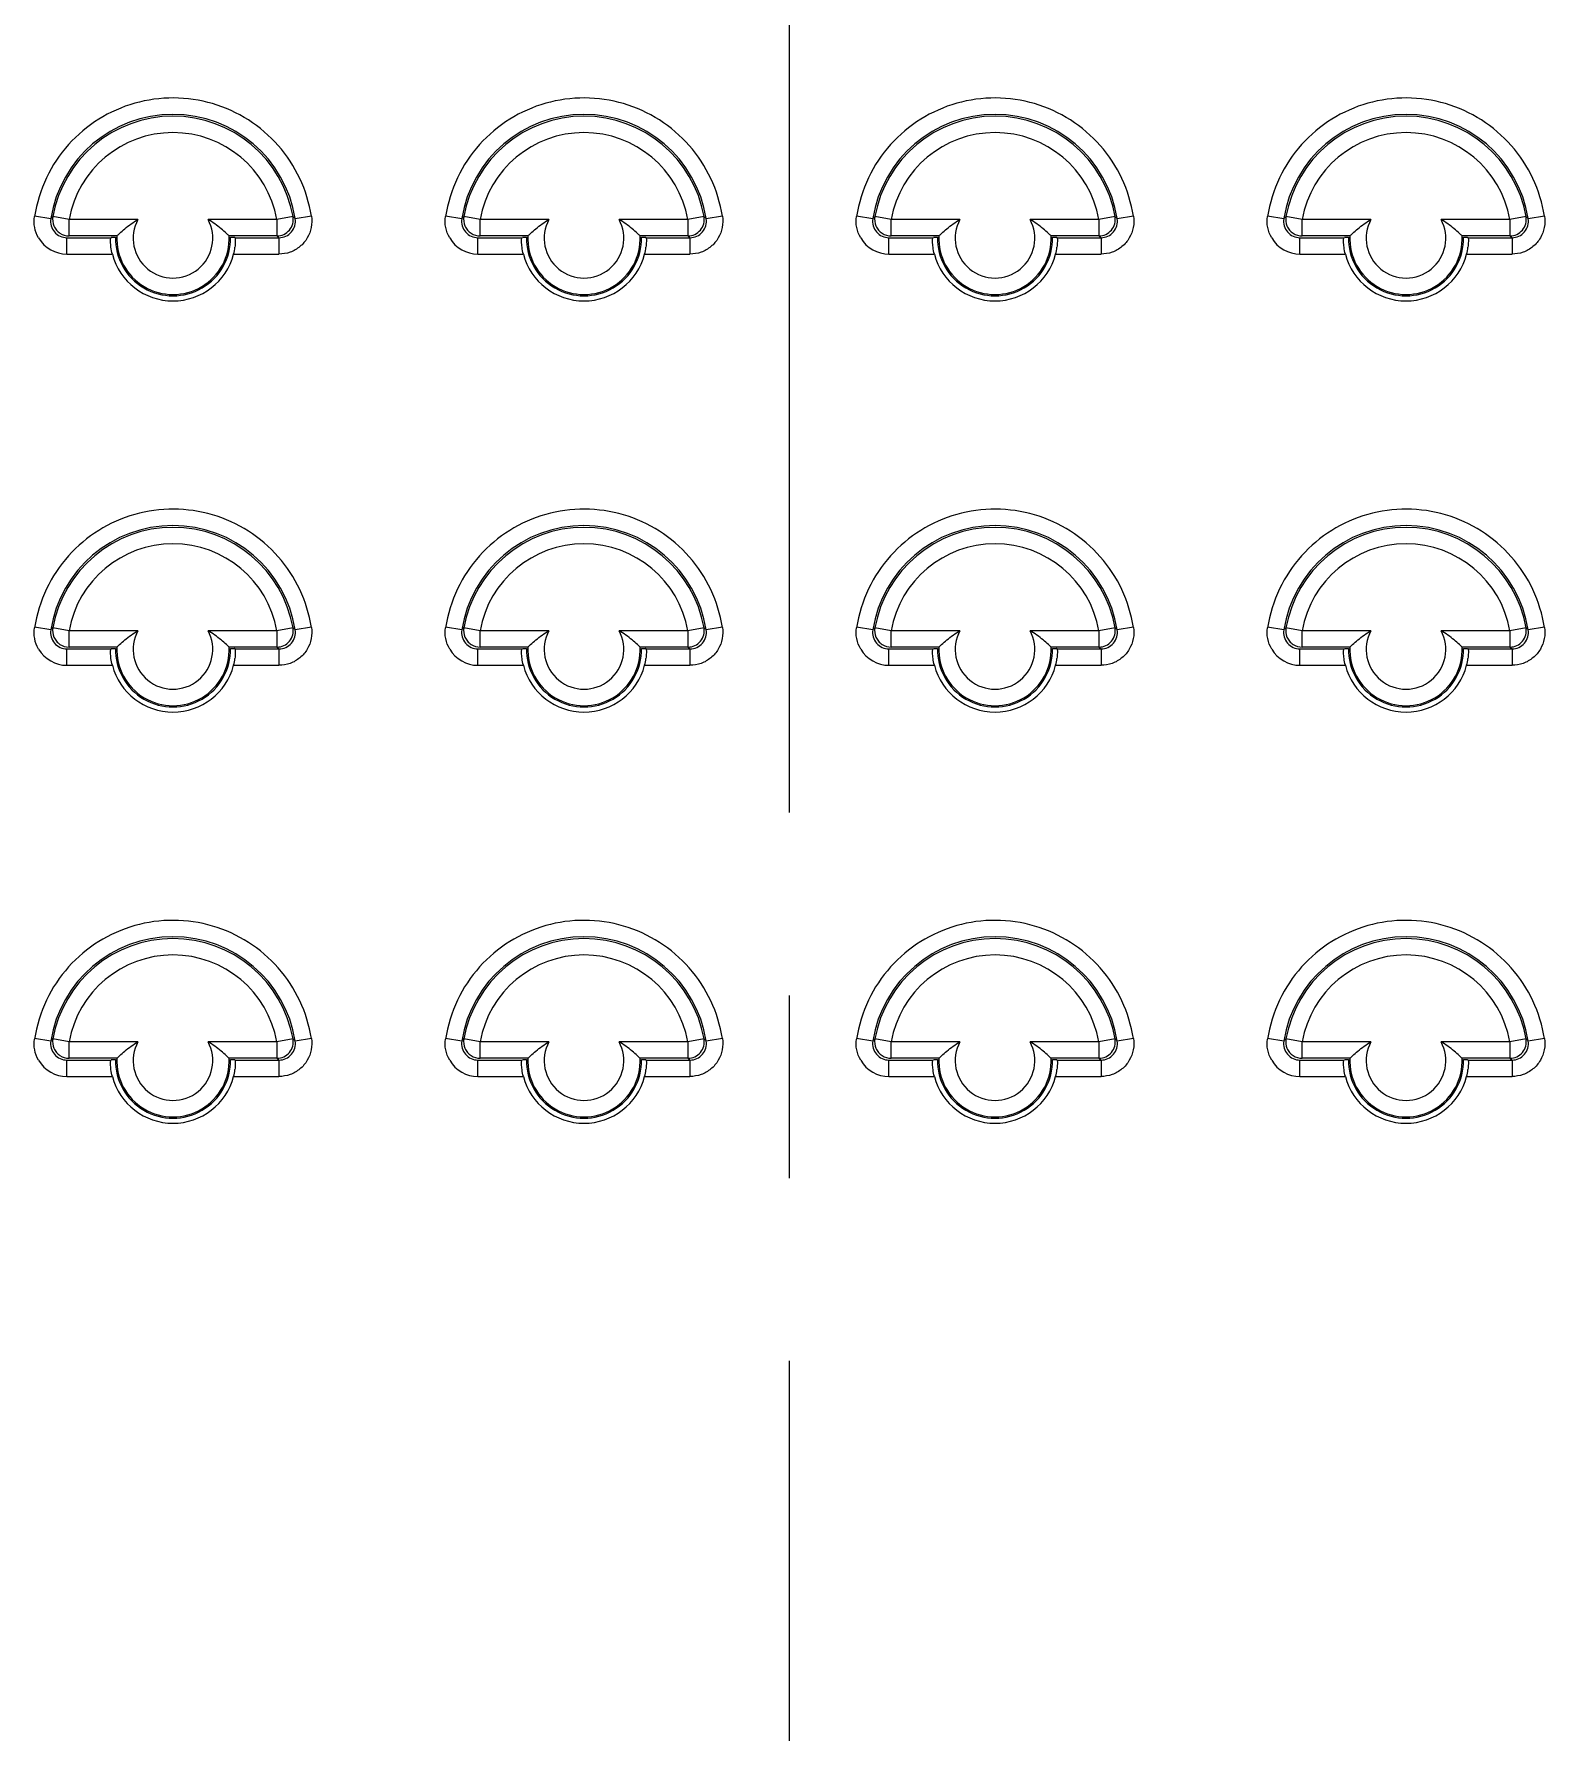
# Model space of a CAD drawing. Header units: millimetres. Extents: x 2151 to 2806, y 681 to 1136.
# Drawn here: x 2592.08 to 2628.85, y 878.27 to 919.56 of the extents above; entities that cross this region are included whole.
import ezdxf

# ---------------------------------------------------------------- set-up
doc = ezdxf.new("R2010")
doc.units = ezdxf.units.MM
doc.linetypes.add('CENTER', pattern=[50.8, 31.75, -6.35, 6.35, -6.35])

msp = doc.modelspace()

# ---------------------------------------------------------------- linework, layer by layer
at = {"color": 1, "linetype": 'CENTER', "ltscale": 0.7}
msp.add_line((2610.463, 793.947), (2610.463, 943.723), dxfattribs=at)
at = {"color": 7, "linetype": 'Continuous'}
for p, q in [((2592.489, 915.072), (2592.094, 915.136)), ((2592.934, 915.052), (2592.541, 915.123)), ((2592.934, 914.652), (2592.934, 915.052)), ((2594.608, 915.052), (2592.934, 915.052)), ((2597.99, 915.052), (2596.317, 915.052)), ((2598.385, 915.123), (2597.991, 915.052)), ((2597.991, 915.052), (2597.991, 914.652)), ((2598.831, 915.136), (2598.437, 915.072)), ((2602.489, 915.072), (2602.094, 915.136)), ((2602.934, 915.052), (2602.541, 915.123)), ((2602.934, 914.652), (2602.934, 915.052)), ((2604.608, 915.052), (2602.934, 915.052)), ((2607.99, 915.052), (2606.317, 915.052)), ((2608.385, 915.123), (2607.991, 915.052)), ((2607.991, 915.052), (2607.991, 914.652)), ((2608.831, 915.136), (2608.437, 915.072)), ((2612.489, 915.072), (2612.094, 915.136)), ((2612.934, 915.052), (2612.541, 915.123)), ((2612.934, 914.652), (2612.934, 915.052)), ((2614.608, 915.052), (2612.934, 915.052)), ((2617.99, 915.052), (2616.317, 915.052)), ((2618.385, 915.123), (2617.991, 915.052)), ((2617.991, 915.052), (2617.991, 914.652)), ((2618.831, 915.136), (2618.437, 915.072)), ((2622.489, 915.072), (2622.094, 915.136)), ((2622.934, 915.052), (2622.541, 915.123)), ((2622.934, 914.652), (2622.934, 915.052)), ((2624.608, 915.052), (2622.934, 915.052)), ((2627.99, 915.052), (2626.317, 915.052)), ((2628.385, 915.123), (2627.991, 915.052)), ((2627.991, 915.052), (2627.991, 914.652)), ((2628.831, 915.136), (2628.437, 915.072)), ((2592.883, 914.21), (2592.883, 914.609)), ((2592.883, 914.609), (2593.952, 914.609)), ((2594.096, 914.652), (2592.934, 914.652)), ((2593.963, 914.62), (2594.063, 914.62)), ((2597.991, 914.652), (2596.83, 914.652)), ((2596.862, 914.62), (2596.962, 914.62)), ((2596.974, 914.609), (2598.042, 914.609)), ((2598.042, 914.609), (2598.042, 914.21)), ((2602.883, 914.21), (2602.883, 914.609)), ((2602.883, 914.609), (2603.952, 914.609)), ((2604.096, 914.652), (2602.934, 914.652)), ((2603.963, 914.62), (2604.063, 914.62)), ((2607.991, 914.652), (2606.83, 914.652)), ((2606.862, 914.62), (2606.962, 914.62)), ((2606.974, 914.609), (2608.042, 914.609)), ((2608.042, 914.609), (2608.042, 914.21)), ((2612.883, 914.21), (2612.883, 914.609)), ((2612.883, 914.609), (2613.952, 914.609)), ((2614.096, 914.652), (2612.934, 914.652)), ((2613.963, 914.62), (2614.063, 914.62)), ((2617.991, 914.652), (2616.83, 914.652)), ((2616.862, 914.62), (2616.962, 914.62)), ((2616.974, 914.609), (2618.042, 914.609)), ((2618.042, 914.609), (2618.042, 914.21)), ((2622.883, 914.21), (2622.883, 914.609)), ((2622.883, 914.609), (2623.952, 914.609)), ((2624.096, 914.652), (2622.934, 914.652)), ((2623.963, 914.62), (2624.063, 914.62)), ((2627.991, 914.652), (2626.83, 914.652)), ((2626.862, 914.62), (2626.962, 914.62)), ((2626.974, 914.609), (2628.042, 914.609)), ((2628.042, 914.609), (2628.042, 914.21)), ((2592.883, 914.21), (2593.988, 914.21)), ((2596.937, 914.21), (2598.042, 914.21)), ((2602.883, 914.21), (2603.988, 914.21)), ((2606.937, 914.21), (2608.042, 914.21)), ((2612.883, 914.21), (2613.988, 914.21)), ((2616.937, 914.21), (2618.042, 914.21)), ((2622.883, 914.21), (2623.988, 914.21)), ((2626.937, 914.21), (2628.042, 914.21)), ((2592.489, 905.072), (2592.094, 905.136)), ((2592.934, 905.052), (2592.541, 905.123)), ((2592.934, 904.652), (2592.934, 905.052)), ((2594.608, 905.052), (2592.934, 905.052)), ((2597.99, 905.052), (2596.317, 905.052)), ((2598.385, 905.123), (2597.991, 905.052)), ((2597.991, 905.052), (2597.991, 904.652)), ((2598.831, 905.136), (2598.437, 905.072)), ((2602.489, 905.072), (2602.094, 905.136)), ((2602.934, 905.052), (2602.541, 905.123)), ((2602.934, 904.652), (2602.934, 905.052)), ((2604.608, 905.052), (2602.934, 905.052)), ((2607.99, 905.052), (2606.317, 905.052)), ((2608.385, 905.123), (2607.991, 905.052)), ((2607.991, 905.052), (2607.991, 904.652)), ((2608.831, 905.136), (2608.437, 905.072)), ((2612.489, 905.072), (2612.094, 905.136)), ((2612.934, 905.052), (2612.541, 905.123)), ((2612.934, 904.652), (2612.934, 905.052)), ((2614.608, 905.052), (2612.934, 905.052)), ((2617.99, 905.052), (2616.317, 905.052)), ((2618.385, 905.123), (2617.991, 905.052)), ((2617.991, 905.052), (2617.991, 904.652)), ((2618.831, 905.136), (2618.437, 905.072)), ((2622.489, 905.072), (2622.094, 905.136)), ((2622.934, 905.052), (2622.541, 905.123)), ((2622.934, 904.652), (2622.934, 905.052)), ((2624.608, 905.052), (2622.934, 905.052)), ((2627.99, 905.052), (2626.317, 905.052)), ((2628.385, 905.123), (2627.991, 905.052)), ((2627.991, 905.052), (2627.991, 904.652)), ((2628.831, 905.136), (2628.437, 905.072)), ((2592.883, 904.21), (2592.883, 904.609)), ((2592.883, 904.609), (2593.952, 904.609)), ((2594.096, 904.652), (2592.934, 904.652)), ((2593.963, 904.62), (2594.063, 904.62)), ((2597.991, 904.652), (2596.83, 904.652)), ((2596.862, 904.62), (2596.962, 904.62)), ((2596.974, 904.609), (2598.042, 904.609)), ((2598.042, 904.609), (2598.042, 904.21)), ((2602.883, 904.21), (2602.883, 904.609)), ((2602.883, 904.609), (2603.952, 904.609)), ((2604.096, 904.652), (2602.934, 904.652)), ((2603.963, 904.62), (2604.063, 904.62)), ((2607.991, 904.652), (2606.83, 904.652)), ((2606.862, 904.62), (2606.962, 904.62)), ((2606.974, 904.609), (2608.042, 904.609)), ((2608.042, 904.609), (2608.042, 904.21)), ((2612.883, 904.21), (2612.883, 904.609)), ((2612.883, 904.609), (2613.952, 904.609)), ((2614.096, 904.652), (2612.934, 904.652)), ((2613.963, 904.62), (2614.063, 904.62)), ((2617.991, 904.652), (2616.83, 904.652)), ((2616.862, 904.62), (2616.962, 904.62)), ((2616.974, 904.609), (2618.042, 904.609)), ((2618.042, 904.609), (2618.042, 904.21)), ((2622.883, 904.21), (2622.883, 904.609)), ((2622.883, 904.609), (2623.952, 904.609)), ((2624.096, 904.652), (2622.934, 904.652)), ((2623.963, 904.62), (2624.063, 904.62)), ((2627.991, 904.652), (2626.83, 904.652)), ((2626.862, 904.62), (2626.962, 904.62)), ((2626.974, 904.609), (2628.042, 904.609)), ((2628.042, 904.609), (2628.042, 904.21)), ((2592.883, 904.21), (2593.988, 904.21)), ((2596.937, 904.21), (2598.042, 904.21)), ((2602.883, 904.21), (2603.988, 904.21)), ((2606.937, 904.21), (2608.042, 904.21)), ((2612.883, 904.21), (2613.988, 904.21)), ((2616.937, 904.21), (2618.042, 904.21)), ((2622.883, 904.21), (2623.988, 904.21)), ((2626.937, 904.21), (2628.042, 904.21)), ((2592.489, 895.072), (2592.094, 895.136)), ((2592.934, 895.052), (2592.541, 895.123)), ((2592.934, 894.652), (2592.934, 895.052)), ((2594.608, 895.052), (2592.934, 895.052)), ((2597.99, 895.052), (2596.317, 895.052)), ((2598.385, 895.123), (2597.991, 895.052)), ((2597.991, 895.052), (2597.991, 894.652)), ((2598.831, 895.136), (2598.437, 895.072)), ((2602.489, 895.072), (2602.094, 895.136)), ((2602.934, 895.052), (2602.541, 895.123)), ((2602.934, 894.652), (2602.934, 895.052)), ((2604.608, 895.052), (2602.934, 895.052)), ((2607.99, 895.052), (2606.317, 895.052)), ((2608.385, 895.123), (2607.991, 895.052)), ((2607.991, 895.052), (2607.991, 894.652)), ((2608.831, 895.136), (2608.437, 895.072)), ((2612.489, 895.072), (2612.094, 895.136)), ((2612.934, 895.052), (2612.541, 895.123)), ((2612.934, 894.652), (2612.934, 895.052)), ((2614.608, 895.052), (2612.934, 895.052)), ((2617.99, 895.052), (2616.317, 895.052)), ((2618.385, 895.123), (2617.991, 895.052)), ((2617.991, 895.052), (2617.991, 894.652)), ((2618.831, 895.136), (2618.437, 895.072)), ((2622.489, 895.072), (2622.094, 895.136)), ((2622.934, 895.052), (2622.541, 895.123)), ((2622.934, 894.652), (2622.934, 895.052)), ((2624.608, 895.052), (2622.934, 895.052)), ((2627.99, 895.052), (2626.317, 895.052)), ((2628.385, 895.123), (2627.991, 895.052)), ((2627.991, 895.052), (2627.991, 894.652)), ((2628.831, 895.136), (2628.437, 895.072)), ((2592.883, 894.21), (2592.883, 894.609)), ((2592.883, 894.609), (2593.952, 894.609)), ((2594.096, 894.652), (2592.934, 894.652)), ((2593.963, 894.62), (2594.063, 894.62)), ((2597.991, 894.652), (2596.83, 894.652)), ((2596.862, 894.62), (2596.962, 894.62)), ((2596.974, 894.609), (2598.042, 894.609)), ((2598.042, 894.609), (2598.042, 894.21)), ((2602.883, 894.21), (2602.883, 894.609)), ((2602.883, 894.609), (2603.952, 894.609)), ((2604.096, 894.652), (2602.934, 894.652)), ((2603.963, 894.62), (2604.063, 894.62)), ((2607.991, 894.652), (2606.83, 894.652)), ((2606.862, 894.62), (2606.962, 894.62)), ((2606.974, 894.609), (2608.042, 894.609)), ((2608.042, 894.609), (2608.042, 894.21)), ((2612.883, 894.21), (2612.883, 894.609)), ((2612.883, 894.609), (2613.952, 894.609)), ((2614.096, 894.652), (2612.934, 894.652)), ((2613.963, 894.62), (2614.063, 894.62)), ((2617.991, 894.652), (2616.83, 894.652)), ((2616.862, 894.62), (2616.962, 894.62)), ((2616.974, 894.609), (2618.042, 894.609)), ((2618.042, 894.609), (2618.042, 894.21)), ((2622.883, 894.21), (2622.883, 894.609)), ((2622.883, 894.609), (2623.952, 894.609)), ((2624.096, 894.652), (2622.934, 894.652)), ((2623.963, 894.62), (2624.063, 894.62)), ((2627.991, 894.652), (2626.83, 894.652)), ((2626.862, 894.62), (2626.962, 894.62)), ((2626.974, 894.609), (2628.042, 894.609)), ((2628.042, 894.609), (2628.042, 894.21)), ((2592.883, 894.21), (2593.988, 894.21)), ((2596.937, 894.21), (2598.042, 894.21)), ((2602.883, 894.21), (2603.988, 894.21)), ((2606.937, 894.21), (2608.042, 894.21)), ((2612.883, 894.21), (2613.988, 894.21)), ((2616.937, 894.21), (2618.042, 894.21)), ((2622.883, 894.21), (2623.988, 894.21)), ((2626.937, 894.21), (2628.042, 894.21))]:
    msp.add_line(p, q, dxfattribs=at)
for centre, radius, start, end in [((2595.463, 914.596), 3.012, 9.1024, 170.8976), ((2595.463, 914.596), 2.969, 10.2257, 169.7742), ((2605.463, 914.596), 3.012, 9.1024, 170.8976), ((2605.463, 914.596), 2.969, 10.2257, 169.7742), ((2615.463, 914.596), 3.012, 9.1024, 170.8976), ((2615.463, 914.596), 2.969, 10.2257, 169.7742), ((2625.463, 914.596), 3.012, 9.1024, 170.8976), ((2625.463, 914.596), 2.969, 10.2257, 169.7742), ((2595.463, 914.596), 2.569, 10.2285, 169.7732), ((2605.463, 914.596), 2.569, 10.2285, 169.7732), ((2615.463, 914.596), 2.569, 10.2285, 169.7732), ((2625.463, 914.596), 2.569, 10.2285, 169.7732), ((2592.882, 915.008), 0.399, 170.8764, 270.1536), ((2597.946, 909.504), 7.797, 133.8922, 134.426), ((2595.463, 914.596), 0.968, 151.8984, 28.1016), ((2597.99, 915.053), 0.4, 270.104, 10.1219), ((2598.043, 915.008), 0.399, 269.8554, 9.2464), ((2593.102, 909.63), 7.621, 45.5706, 46.1167), ((2602.882, 915.008), 0.399, 170.8764, 270.1536), ((2607.946, 909.504), 7.797, 133.8922, 134.426), ((2605.463, 914.596), 0.968, 151.8984, 28.1016), ((2607.99, 915.053), 0.4, 270.104, 10.1219), ((2608.043, 915.008), 0.399, 269.8554, 9.2464), ((2603.102, 909.63), 7.621, 45.5706, 46.1167), ((2612.882, 915.008), 0.399, 170.8764, 270.1536), ((2617.946, 909.504), 7.797, 133.8922, 134.426), ((2615.463, 914.596), 0.968, 151.8984, 28.1016), ((2617.99, 915.053), 0.4, 270.104, 10.1219), ((2618.043, 915.008), 0.399, 269.8554, 9.2464), ((2613.102, 909.63), 7.621, 45.5706, 46.1167), ((2622.882, 915.008), 0.399, 170.8764, 270.1536), ((2627.946, 909.504), 7.797, 133.8922, 134.426), ((2625.463, 914.596), 0.968, 151.8984, 28.1016), ((2627.99, 915.053), 0.4, 270.104, 10.1219), ((2628.043, 915.008), 0.399, 269.8554, 9.2464), ((2623.102, 909.63), 7.621, 45.5706, 46.1167), ((2592.884, 915.01), 0.8, 210.5745, 269.9782), ((2595.463, 914.596), 1.4, 178.9995, 1.0005), ((2595.463, 914.596), 1.368, 177.6389, 2.3611), ((2595.662, 914.545), 1.319, 345.2528, 352.688), ((2593.995, 911.604), 4.232, 45.2554, 45.4667), ((2593.525, 909.31), 6.963, 49.5552, 50.1022), ((2602.884, 915.01), 0.8, 210.5745, 269.9782), ((2605.463, 914.596), 1.4, 178.9995, 1.0005), ((2605.463, 914.596), 1.368, 177.6389, 2.3611), ((2605.662, 914.545), 1.319, 345.2528, 352.688), ((2603.995, 911.604), 4.232, 45.2554, 45.4667), ((2603.525, 909.31), 6.963, 49.5552, 50.1022), ((2612.884, 915.01), 0.8, 210.5745, 269.9782), ((2615.463, 914.596), 1.4, 178.9995, 1.0005), ((2615.463, 914.596), 1.368, 177.6389, 2.3611), ((2615.662, 914.545), 1.319, 345.2528, 352.688), ((2613.995, 911.604), 4.232, 45.2554, 45.4667), ((2613.525, 909.31), 6.963, 49.5552, 50.1022), ((2622.884, 915.01), 0.8, 210.5745, 269.9782), ((2625.463, 914.596), 1.4, 178.9995, 1.0005), ((2625.463, 914.596), 1.368, 177.6389, 2.3611), ((2625.662, 914.545), 1.319, 345.2528, 352.688), ((2623.995, 911.604), 4.232, 45.2554, 45.4667), ((2623.525, 909.31), 6.963, 49.5552, 50.1022), ((2595.463, 914.596), 1.524, 194.6781, 345.3219), ((2605.463, 914.596), 1.524, 194.6781, 345.3219), ((2615.463, 914.596), 1.524, 194.6781, 345.3219), ((2625.463, 914.596), 1.524, 194.6781, 345.3219), ((2595.463, 904.596), 3.012, 9.1024, 170.8976), ((2595.463, 904.596), 2.969, 10.2257, 169.7742), ((2605.463, 904.596), 3.012, 9.1024, 170.8976), ((2605.463, 904.596), 2.969, 10.2257, 169.7742), ((2615.463, 904.596), 3.012, 9.1024, 170.8976), ((2615.463, 904.596), 2.969, 10.2257, 169.7742), ((2625.463, 904.596), 3.012, 9.1024, 170.8976), ((2625.463, 904.596), 2.969, 10.2257, 169.7742), ((2595.463, 904.596), 2.569, 10.2285, 169.7732), ((2605.463, 904.596), 2.569, 10.2285, 169.7732), ((2615.463, 904.596), 2.569, 10.2285, 169.7732), ((2625.463, 904.596), 2.569, 10.2285, 169.7732), ((2592.882, 905.008), 0.399, 170.8764, 270.1536), ((2597.946, 899.504), 7.797, 133.8922, 134.426), ((2595.463, 904.596), 0.968, 151.8984, 28.1016), ((2597.99, 905.053), 0.4, 270.104, 10.1219), ((2598.043, 905.008), 0.399, 269.8554, 9.2464), ((2593.102, 899.63), 7.621, 45.5706, 46.1167), ((2602.882, 905.008), 0.399, 170.8764, 270.1536), ((2607.946, 899.504), 7.797, 133.8922, 134.426), ((2605.463, 904.596), 0.968, 151.8984, 28.1016), ((2607.99, 905.053), 0.4, 270.104, 10.1219), ((2608.043, 905.008), 0.399, 269.8554, 9.2464), ((2603.102, 899.63), 7.621, 45.5706, 46.1167), ((2612.882, 905.008), 0.399, 170.8764, 270.1536), ((2617.946, 899.504), 7.797, 133.8922, 134.426), ((2615.463, 904.596), 0.968, 151.8984, 28.1016), ((2617.99, 905.053), 0.4, 270.104, 10.1219), ((2618.043, 905.008), 0.399, 269.8554, 9.2464), ((2613.102, 899.63), 7.621, 45.5706, 46.1167), ((2622.882, 905.008), 0.399, 170.8764, 270.1536), ((2627.946, 899.504), 7.797, 133.8922, 134.426), ((2625.463, 904.596), 0.968, 151.8984, 28.1016), ((2627.99, 905.053), 0.4, 270.104, 10.1219), ((2628.043, 905.008), 0.399, 269.8554, 9.2464), ((2623.102, 899.63), 7.621, 45.5706, 46.1167), ((2592.884, 905.01), 0.8, 210.5745, 269.9783), ((2595.463, 904.596), 1.4, 178.9995, 1.0005), ((2595.463, 904.596), 1.368, 177.6389, 2.3611), ((2593.995, 901.604), 4.232, 45.2554, 45.4667), ((2593.525, 899.31), 6.963, 49.5552, 50.1022), ((2602.884, 905.01), 0.8, 210.5745, 269.9782), ((2605.463, 904.596), 1.4, 178.9995, 1.0005), ((2605.463, 904.596), 1.368, 177.6389, 2.3611), ((2603.995, 901.604), 4.232, 45.2554, 45.4667), ((2603.525, 899.31), 6.963, 49.5552, 50.1022), ((2612.884, 905.01), 0.8, 210.5745, 269.9782), ((2615.463, 904.596), 1.4, 178.9995, 1.0005), ((2615.463, 904.596), 1.368, 177.6389, 2.3611), ((2613.995, 901.604), 4.232, 45.2554, 45.4667), ((2613.525, 899.31), 6.963, 49.5552, 50.1022), ((2622.884, 905.01), 0.8, 210.5745, 269.9782), ((2625.463, 904.596), 1.4, 178.9995, 1.0005), ((2625.463, 904.596), 1.368, 177.6389, 2.3611), ((2623.995, 901.604), 4.232, 45.2554, 45.4667), ((2623.525, 899.31), 6.963, 49.5552, 50.1022), ((2595.463, 904.596), 1.524, 194.6781, 345.3219), ((2595.662, 904.545), 1.319, 345.2528, 352.688), ((2605.463, 904.596), 1.524, 194.6781, 345.3219), ((2605.662, 904.545), 1.319, 345.2528, 352.688), ((2615.463, 904.596), 1.524, 194.6781, 345.3219), ((2615.662, 904.545), 1.319, 345.2528, 352.688), ((2625.463, 904.596), 1.524, 194.6781, 345.3219), ((2625.662, 904.545), 1.319, 345.2528, 352.688), ((2595.463, 894.596), 3.012, 9.1024, 170.8976), ((2595.463, 894.596), 2.969, 10.2257, 169.7742), ((2605.463, 894.596), 3.012, 9.1024, 170.8976), ((2605.463, 894.596), 2.969, 10.2257, 169.7742), ((2615.463, 894.596), 3.012, 9.1024, 170.8976), ((2615.463, 894.596), 2.969, 10.2257, 169.7742), ((2625.463, 894.596), 3.012, 9.1024, 170.8976), ((2625.463, 894.596), 2.969, 10.2257, 169.7742), ((2595.463, 894.596), 2.569, 10.2285, 169.7732), ((2605.463, 894.596), 2.569, 10.2285, 169.7732), ((2615.463, 894.596), 2.569, 10.2285, 169.7732), ((2625.463, 894.596), 2.569, 10.2285, 169.7732), ((2592.882, 895.008), 0.399, 170.8764, 270.1536), ((2597.946, 889.504), 7.797, 133.8922, 134.426), ((2595.463, 894.596), 0.968, 151.8984, 28.1016), ((2597.99, 895.053), 0.4, 270.104, 10.1219), ((2598.043, 895.008), 0.399, 269.8554, 9.2464), ((2593.102, 889.63), 7.621, 45.5706, 46.1167), ((2602.882, 895.008), 0.399, 170.8764, 270.1536), ((2607.946, 889.504), 7.797, 133.8922, 134.426), ((2605.463, 894.596), 0.968, 151.8984, 28.1016), ((2607.99, 895.053), 0.4, 270.104, 10.1219), ((2608.043, 895.008), 0.399, 269.8554, 9.2464), ((2603.102, 889.63), 7.621, 45.5706, 46.1167), ((2612.882, 895.008), 0.399, 170.8764, 270.1536), ((2617.946, 889.504), 7.797, 133.8922, 134.426), ((2615.463, 894.596), 0.968, 151.8984, 28.1016), ((2617.99, 895.053), 0.4, 270.104, 10.1219), ((2618.043, 895.008), 0.399, 269.8554, 9.2464), ((2613.102, 889.63), 7.621, 45.5706, 46.1167), ((2622.882, 895.008), 0.399, 170.8764, 270.1536), ((2627.946, 889.504), 7.797, 133.8922, 134.426), ((2625.463, 894.596), 0.968, 151.8984, 28.1016), ((2627.99, 895.053), 0.4, 270.104, 10.1219), ((2628.043, 895.008), 0.399, 269.8554, 9.2464), ((2623.102, 889.63), 7.621, 45.5706, 46.1167), ((2592.884, 895.01), 0.8, 210.5745, 269.9783), ((2595.463, 894.596), 1.4, 178.9995, 1.0005), ((2595.463, 894.596), 1.368, 177.6389, 2.3611), ((2593.995, 891.604), 4.232, 45.2554, 45.4667), ((2593.525, 889.31), 6.963, 49.5552, 50.1022), ((2602.884, 895.01), 0.8, 210.5745, 269.9783), ((2605.463, 894.596), 1.4, 178.9995, 1.0005), ((2605.463, 894.596), 1.368, 177.6389, 2.3611), ((2603.995, 891.604), 4.232, 45.2554, 45.4667), ((2603.525, 889.31), 6.963, 49.5552, 50.1022), ((2612.884, 895.01), 0.8, 210.5745, 269.9782), ((2615.463, 894.596), 1.4, 178.9995, 1.0005), ((2615.463, 894.596), 1.368, 177.6389, 2.3611), ((2613.995, 891.604), 4.232, 45.2554, 45.4667), ((2613.525, 889.31), 6.963, 49.5552, 50.1022), ((2622.884, 895.01), 0.8, 210.5745, 269.9782), ((2625.463, 894.596), 1.4, 178.9995, 1.0005), ((2625.463, 894.596), 1.368, 177.6389, 2.3611), ((2623.995, 891.604), 4.232, 45.2554, 45.4667), ((2623.525, 889.31), 6.963, 49.5552, 50.1022), ((2595.463, 894.596), 1.524, 194.6781, 345.3219), ((2595.662, 894.545), 1.319, 345.2528, 352.688), ((2605.463, 894.596), 1.524, 194.6781, 345.3219), ((2605.662, 894.545), 1.319, 345.2528, 352.688), ((2615.463, 894.596), 1.524, 194.6781, 345.3219), ((2615.662, 894.545), 1.319, 345.2528, 352.688), ((2625.463, 894.596), 1.524, 194.6781, 345.3219), ((2625.662, 894.545), 1.319, 345.2528, 352.688)]:
    msp.add_arc(centre, radius, start, end, dxfattribs=at)
for points, start_tangent, end_tangent in [([(2598.831, 915.133), (2598.549, 916.05), (2598.024, 916.85), (2597.297, 917.472), (2596.426, 917.869), (2595.479, 918.007), (2594.531, 917.878), (2593.656, 917.49), (2592.924, 916.875), (2592.385, 916.069), (2592.094, 915.121)], (-0.1582, 0.987407), (-0.1582, -0.987407)), ([(2608.831, 915.133), (2608.549, 916.05), (2608.024, 916.85), (2607.297, 917.472), (2606.426, 917.869), (2605.479, 918.007), (2604.531, 917.878), (2603.656, 917.49), (2602.924, 916.875), (2602.385, 916.069), (2602.094, 915.121)], (-0.1582, 0.987407), (-0.1582, -0.987407)), ([(2618.831, 915.133), (2618.549, 916.05), (2618.024, 916.85), (2617.297, 917.472), (2616.426, 917.869), (2615.479, 918.007), (2614.531, 917.878), (2613.656, 917.49), (2612.924, 916.875), (2612.385, 916.069), (2612.094, 915.121)], (-0.1582, 0.987407), (-0.1582, -0.987407)), ([(2628.831, 915.133), (2628.549, 916.05), (2628.024, 916.85), (2627.297, 917.472), (2626.426, 917.869), (2625.479, 918.007), (2624.531, 917.878), (2623.656, 917.49), (2622.924, 916.875), (2622.385, 916.069), (2622.094, 915.121)], (-0.1582, 0.987407), (-0.1582, -0.987407)), ([(2592.195, 914.603), (2592.098, 914.86), (2592.094, 915.121)], (-0.508458, 0.861087), (0.158023, 0.987435)), ([(2592.541, 915.123), (2592.567, 914.895), (2592.628, 914.796)], (-0.179302, -0.983794), (0.641293, -0.767296)), ([(2592.628, 914.796), (2592.714, 914.719), (2592.934, 914.652)], (0.641293, -0.767296), (0.999989, -0.004602)), ([(2594.096, 914.652), (2594.161, 914.713), (2594.29, 914.826), (2594.446, 914.945), (2594.608, 915.052)], (0.721525, 0.692388), (0.857623, 0.514278)), ([(2596.83, 914.652), (2596.764, 914.713), (2596.635, 914.826), (2596.479, 914.945), (2596.317, 915.052)], (-0.721525, 0.692388), (-0.857623, 0.514278)), ([(2598.831, 915.133), (2598.827, 914.86), (2598.731, 914.603), (2598.551, 914.393), (2598.313, 914.257), (2598.042, 914.21)], (0.158024, -0.987435), (-1, -0.000075)), ([(2602.195, 914.603), (2602.098, 914.86), (2602.094, 915.121)], (-0.508458, 0.861087), (0.158023, 0.987435)), ([(2602.541, 915.123), (2602.567, 914.895), (2602.628, 914.796)], (-0.179302, -0.983794), (0.641293, -0.767296)), ([(2602.628, 914.796), (2602.714, 914.719), (2602.934, 914.652)], (0.641293, -0.767296), (0.999989, -0.004602)), ([(2604.096, 914.652), (2604.161, 914.713), (2604.29, 914.826), (2604.446, 914.945), (2604.608, 915.052)], (0.721525, 0.692388), (0.857623, 0.514278)), ([(2606.83, 914.652), (2606.764, 914.713), (2606.635, 914.826), (2606.479, 914.945), (2606.317, 915.052)], (-0.721525, 0.692388), (-0.857623, 0.514278)), ([(2608.831, 915.133), (2608.827, 914.86), (2608.731, 914.603), (2608.551, 914.393), (2608.313, 914.257), (2608.042, 914.21)], (0.158024, -0.987435), (-1, -0.000075)), ([(2612.195, 914.603), (2612.098, 914.86), (2612.094, 915.121)], (-0.508458, 0.861087), (0.158023, 0.987435)), ([(2612.541, 915.123), (2612.567, 914.895), (2612.628, 914.796)], (-0.179302, -0.983794), (0.641293, -0.767296)), ([(2612.628, 914.796), (2612.714, 914.719), (2612.934, 914.652)], (0.641293, -0.767296), (0.999989, -0.004602)), ([(2614.096, 914.652), (2614.161, 914.713), (2614.29, 914.826), (2614.446, 914.945), (2614.608, 915.052)], (0.721525, 0.692388), (0.857623, 0.514278)), ([(2616.83, 914.652), (2616.764, 914.713), (2616.635, 914.826), (2616.479, 914.945), (2616.317, 915.052)], (-0.721525, 0.692388), (-0.857623, 0.514278)), ([(2618.831, 915.133), (2618.827, 914.86), (2618.731, 914.603), (2618.551, 914.393), (2618.313, 914.257), (2618.042, 914.21)], (0.158024, -0.987435), (-1, -0.000075)), ([(2622.195, 914.603), (2622.098, 914.86), (2622.094, 915.121)], (-0.508458, 0.861087), (0.158023, 0.987435)), ([(2622.541, 915.123), (2622.567, 914.895), (2622.628, 914.796)], (-0.179302, -0.983794), (0.641293, -0.767296)), ([(2622.628, 914.796), (2622.714, 914.719), (2622.934, 914.652)], (0.641293, -0.767296), (0.999989, -0.004602)), ([(2624.096, 914.652), (2624.161, 914.713), (2624.29, 914.826), (2624.446, 914.945), (2624.608, 915.052)], (0.721525, 0.692388), (0.857623, 0.514278)), ([(2626.83, 914.652), (2626.764, 914.713), (2626.635, 914.826), (2626.479, 914.945), (2626.317, 915.052)], (-0.721525, 0.692388), (-0.857623, 0.514278)), ([(2628.831, 915.133), (2628.827, 914.86), (2628.731, 914.603), (2628.551, 914.393), (2628.313, 914.257), (2628.042, 914.21)], (0.158024, -0.987435), (-1, -0.000075)), ([(2593.988, 914.21), (2593.955, 914.377), (2593.945, 914.515), (2593.949, 914.596)], (-0.253388, 0.967365), (0.12877, 0.991674)), ([(2593.949, 914.596), (2593.952, 914.609)], (0.12877, 0.991674), (0.710254, 0.703945)), ([(2596.977, 914.596), (2596.98, 914.515), (2596.97, 914.377)], (0.12877, -0.991674), (-0.125954, -0.992036)), ([(2603.988, 914.21), (2603.955, 914.377), (2603.945, 914.515), (2603.949, 914.596)], (-0.253388, 0.967365), (0.12877, 0.991674)), ([(2603.949, 914.596), (2603.952, 914.609)], (0.12877, 0.991674), (0.710254, 0.703945)), ([(2606.977, 914.596), (2606.98, 914.515), (2606.97, 914.377)], (0.12877, -0.991674), (-0.125954, -0.992036)), ([(2613.988, 914.21), (2613.955, 914.377), (2613.945, 914.515), (2613.949, 914.596)], (-0.253388, 0.967365), (0.12877, 0.991674)), ([(2613.949, 914.596), (2613.952, 914.609)], (0.12877, 0.991674), (0.710254, 0.703945)), ([(2616.977, 914.596), (2616.98, 914.515), (2616.97, 914.377)], (0.12877, -0.991674), (-0.125954, -0.992036)), ([(2623.988, 914.21), (2623.955, 914.377), (2623.945, 914.515), (2623.949, 914.596)], (-0.253388, 0.967365), (0.12877, 0.991674)), ([(2623.949, 914.596), (2623.952, 914.609)], (0.12877, 0.991674), (0.710254, 0.703945)), ([(2626.977, 914.596), (2626.98, 914.515), (2626.97, 914.377)], (0.12877, -0.991674), (-0.125954, -0.992036)), ([(2598.831, 905.133), (2598.549, 906.05), (2598.024, 906.85), (2597.297, 907.472), (2596.426, 907.869), (2595.479, 908.007), (2594.531, 907.878), (2593.656, 907.49), (2592.924, 906.875), (2592.385, 906.069), (2592.094, 905.121)], (-0.1582, 0.987407), (-0.1582, -0.987407)), ([(2608.831, 905.133), (2608.549, 906.05), (2608.024, 906.85), (2607.297, 907.472), (2606.426, 907.869), (2605.479, 908.007), (2604.531, 907.878), (2603.656, 907.49), (2602.924, 906.875), (2602.385, 906.069), (2602.094, 905.121)], (-0.1582, 0.987407), (-0.1582, -0.987407)), ([(2618.831, 905.133), (2618.549, 906.05), (2618.024, 906.85), (2617.297, 907.472), (2616.426, 907.869), (2615.479, 908.007), (2614.531, 907.878), (2613.656, 907.49), (2612.924, 906.875), (2612.385, 906.069), (2612.094, 905.121)], (-0.1582, 0.987407), (-0.1582, -0.987407)), ([(2628.831, 905.133), (2628.549, 906.05), (2628.024, 906.85), (2627.297, 907.472), (2626.426, 907.869), (2625.479, 908.007), (2624.531, 907.878), (2623.656, 907.49), (2622.924, 906.875), (2622.385, 906.069), (2622.094, 905.121)], (-0.1582, 0.987407), (-0.1582, -0.987407)), ([(2592.195, 904.603), (2592.098, 904.86), (2592.094, 905.121)], (-0.508458, 0.861087), (0.158023, 0.987435)), ([(2592.541, 905.123), (2592.567, 904.895), (2592.628, 904.796)], (-0.179302, -0.983794), (0.641293, -0.767296)), ([(2594.096, 904.652), (2594.161, 904.713), (2594.29, 904.826), (2594.446, 904.945), (2594.608, 905.052)], (0.721525, 0.692388), (0.857623, 0.514278)), ([(2596.83, 904.652), (2596.764, 904.713), (2596.635, 904.826), (2596.479, 904.945), (2596.317, 905.052)], (-0.721525, 0.692388), (-0.857623, 0.514278)), ([(2598.831, 905.133), (2598.827, 904.86), (2598.731, 904.603), (2598.551, 904.393), (2598.313, 904.257), (2598.042, 904.21)], (0.158024, -0.987435), (-1, -0.000075)), ([(2602.195, 904.603), (2602.098, 904.86), (2602.094, 905.121)], (-0.508458, 0.861087), (0.158023, 0.987435)), ([(2602.541, 905.123), (2602.567, 904.895), (2602.628, 904.796)], (-0.179302, -0.983794), (0.641293, -0.767296)), ([(2604.096, 904.652), (2604.161, 904.713), (2604.29, 904.826), (2604.446, 904.945), (2604.608, 905.052)], (0.721525, 0.692388), (0.857623, 0.514278)), ([(2606.83, 904.652), (2606.764, 904.713), (2606.635, 904.826), (2606.479, 904.945), (2606.317, 905.052)], (-0.721525, 0.692388), (-0.857623, 0.514278)), ([(2608.831, 905.133), (2608.827, 904.86), (2608.731, 904.603), (2608.551, 904.393), (2608.313, 904.257), (2608.042, 904.21)], (0.158024, -0.987435), (-1, -0.000075)), ([(2612.195, 904.603), (2612.098, 904.86), (2612.094, 905.121)], (-0.508458, 0.861087), (0.158023, 0.987435)), ([(2612.541, 905.123), (2612.567, 904.895), (2612.628, 904.796)], (-0.179302, -0.983794), (0.641293, -0.767296)), ([(2614.096, 904.652), (2614.161, 904.713), (2614.29, 904.826), (2614.446, 904.945), (2614.608, 905.052)], (0.721525, 0.692388), (0.857623, 0.514278)), ([(2616.83, 904.652), (2616.764, 904.713), (2616.635, 904.826), (2616.479, 904.945), (2616.317, 905.052)], (-0.721525, 0.692388), (-0.857623, 0.514278)), ([(2618.831, 905.133), (2618.827, 904.86), (2618.731, 904.603), (2618.551, 904.393), (2618.313, 904.257), (2618.042, 904.21)], (0.158024, -0.987435), (-1, -0.000075)), ([(2622.195, 904.603), (2622.098, 904.86), (2622.094, 905.121)], (-0.508458, 0.861087), (0.158023, 0.987435)), ([(2622.541, 905.123), (2622.567, 904.895), (2622.628, 904.796)], (-0.179302, -0.983794), (0.641293, -0.767296)), ([(2624.096, 904.652), (2624.161, 904.713), (2624.29, 904.826), (2624.446, 904.945), (2624.608, 905.052)], (0.721525, 0.692388), (0.857623, 0.514278)), ([(2626.83, 904.652), (2626.764, 904.713), (2626.635, 904.826), (2626.479, 904.945), (2626.317, 905.052)], (-0.721525, 0.692388), (-0.857623, 0.514278)), ([(2628.831, 905.133), (2628.827, 904.86), (2628.731, 904.603), (2628.551, 904.393), (2628.313, 904.257), (2628.042, 904.21)], (0.158024, -0.987435), (-1, -0.000075)), ([(2592.628, 904.796), (2592.714, 904.719), (2592.934, 904.652)], (0.641293, -0.767296), (0.999989, -0.004602)), ([(2593.988, 904.21), (2593.955, 904.377), (2593.945, 904.515), (2593.949, 904.596)], (-0.253388, 0.967365), (0.12877, 0.991674)), ([(2593.949, 904.596), (2593.952, 904.609)], (0.12877, 0.991674), (0.710254, 0.703945)), ([(2596.977, 904.596), (2596.98, 904.515), (2596.97, 904.377)], (0.12877, -0.991674), (-0.125954, -0.992036)), ([(2602.628, 904.796), (2602.714, 904.719), (2602.934, 904.652)], (0.641293, -0.767296), (0.999989, -0.004602)), ([(2603.988, 904.21), (2603.955, 904.377), (2603.945, 904.515), (2603.949, 904.596)], (-0.253388, 0.967365), (0.12877, 0.991674)), ([(2603.949, 904.596), (2603.952, 904.609)], (0.12877, 0.991674), (0.710254, 0.703945)), ([(2606.977, 904.596), (2606.98, 904.515), (2606.97, 904.377)], (0.12877, -0.991674), (-0.125954, -0.992036)), ([(2612.628, 904.796), (2612.714, 904.719), (2612.934, 904.652)], (0.641293, -0.767296), (0.999989, -0.004602)), ([(2613.988, 904.21), (2613.955, 904.377), (2613.945, 904.515), (2613.949, 904.596)], (-0.253388, 0.967365), (0.12877, 0.991674)), ([(2613.949, 904.596), (2613.952, 904.609)], (0.12877, 0.991674), (0.710254, 0.703945)), ([(2616.977, 904.596), (2616.98, 904.515), (2616.97, 904.377)], (0.12877, -0.991674), (-0.125954, -0.992036)), ([(2622.628, 904.796), (2622.714, 904.719), (2622.934, 904.652)], (0.641293, -0.767296), (0.999989, -0.004602)), ([(2623.988, 904.21), (2623.955, 904.377), (2623.945, 904.515), (2623.949, 904.596)], (-0.253388, 0.967365), (0.12877, 0.991674)), ([(2623.949, 904.596), (2623.952, 904.609)], (0.12877, 0.991674), (0.710254, 0.703945)), ([(2626.977, 904.596), (2626.98, 904.515), (2626.97, 904.377)], (0.12877, -0.991674), (-0.125954, -0.992036)), ([(2598.831, 895.133), (2598.549, 896.05), (2598.024, 896.85), (2597.297, 897.472), (2596.426, 897.869), (2595.479, 898.007), (2594.531, 897.878), (2593.656, 897.49), (2592.924, 896.875), (2592.385, 896.069), (2592.094, 895.121)], (-0.1582, 0.987407), (-0.1582, -0.987407)), ([(2608.831, 895.133), (2608.549, 896.05), (2608.024, 896.85), (2607.297, 897.472), (2606.426, 897.869), (2605.479, 898.007), (2604.531, 897.878), (2603.656, 897.49), (2602.924, 896.875), (2602.385, 896.069), (2602.094, 895.121)], (-0.1582, 0.987407), (-0.1582, -0.987407)), ([(2618.831, 895.133), (2618.549, 896.05), (2618.024, 896.85), (2617.297, 897.472), (2616.426, 897.869), (2615.479, 898.007), (2614.531, 897.878), (2613.656, 897.49), (2612.924, 896.875), (2612.385, 896.069), (2612.094, 895.121)], (-0.1582, 0.987407), (-0.1582, -0.987407)), ([(2628.831, 895.133), (2628.549, 896.05), (2628.024, 896.85), (2627.297, 897.472), (2626.426, 897.869), (2625.479, 898.007), (2624.531, 897.878), (2623.656, 897.49), (2622.924, 896.875), (2622.385, 896.069), (2622.094, 895.121)], (-0.1582, 0.987407), (-0.1582, -0.987407)), ([(2592.195, 894.603), (2592.098, 894.86), (2592.094, 895.121)], (-0.508458, 0.861087), (0.158023, 0.987435)), ([(2592.541, 895.123), (2592.567, 894.895), (2592.628, 894.796)], (-0.179302, -0.983794), (0.641293, -0.767296)), ([(2594.096, 894.652), (2594.161, 894.713), (2594.29, 894.826), (2594.446, 894.945), (2594.608, 895.052)], (0.721525, 0.692388), (0.857623, 0.514278)), ([(2596.83, 894.652), (2596.764, 894.713), (2596.635, 894.826), (2596.479, 894.945), (2596.317, 895.052)], (-0.721525, 0.692388), (-0.857623, 0.514278)), ([(2598.831, 895.133), (2598.827, 894.86), (2598.731, 894.603), (2598.551, 894.393), (2598.313, 894.257), (2598.042, 894.21)], (0.158024, -0.987435), (-1, -0.000075)), ([(2602.195, 894.603), (2602.098, 894.86), (2602.094, 895.121)], (-0.508458, 0.861087), (0.158023, 0.987435)), ([(2602.541, 895.123), (2602.567, 894.895), (2602.628, 894.796)], (-0.179302, -0.983794), (0.641293, -0.767296)), ([(2604.096, 894.652), (2604.161, 894.713), (2604.29, 894.826), (2604.446, 894.945), (2604.608, 895.052)], (0.721525, 0.692388), (0.857623, 0.514278)), ([(2606.83, 894.652), (2606.764, 894.713), (2606.635, 894.826), (2606.479, 894.945), (2606.317, 895.052)], (-0.721525, 0.692388), (-0.857623, 0.514278)), ([(2608.831, 895.133), (2608.827, 894.86), (2608.731, 894.603), (2608.551, 894.393), (2608.313, 894.257), (2608.042, 894.21)], (0.158024, -0.987435), (-1, -0.000075)), ([(2612.195, 894.603), (2612.098, 894.86), (2612.094, 895.121)], (-0.508458, 0.861087), (0.158023, 0.987435)), ([(2612.541, 895.123), (2612.567, 894.895), (2612.628, 894.796)], (-0.179302, -0.983794), (0.641293, -0.767296)), ([(2614.096, 894.652), (2614.161, 894.713), (2614.29, 894.826), (2614.446, 894.945), (2614.608, 895.052)], (0.721525, 0.692388), (0.857623, 0.514278)), ([(2616.83, 894.652), (2616.764, 894.713), (2616.635, 894.826), (2616.479, 894.945), (2616.317, 895.052)], (-0.721525, 0.692388), (-0.857623, 0.514278)), ([(2618.831, 895.133), (2618.827, 894.86), (2618.731, 894.603), (2618.551, 894.393), (2618.313, 894.257), (2618.042, 894.21)], (0.158024, -0.987435), (-1, -0.000075)), ([(2622.195, 894.603), (2622.098, 894.86), (2622.094, 895.121)], (-0.508458, 0.861087), (0.158023, 0.987435)), ([(2622.541, 895.123), (2622.567, 894.895), (2622.628, 894.796)], (-0.179302, -0.983794), (0.641293, -0.767296)), ([(2624.096, 894.652), (2624.161, 894.713), (2624.29, 894.826), (2624.446, 894.945), (2624.608, 895.052)], (0.721525, 0.692388), (0.857623, 0.514278)), ([(2626.83, 894.652), (2626.764, 894.713), (2626.635, 894.826), (2626.479, 894.945), (2626.317, 895.052)], (-0.721525, 0.692388), (-0.857623, 0.514278)), ([(2628.831, 895.133), (2628.827, 894.86), (2628.731, 894.603), (2628.551, 894.393), (2628.313, 894.257), (2628.042, 894.21)], (0.158024, -0.987435), (-1, -0.000075)), ([(2592.628, 894.796), (2592.714, 894.719), (2592.934, 894.652)], (0.641293, -0.767296), (0.999989, -0.004602)), ([(2593.988, 894.21), (2593.955, 894.377), (2593.945, 894.515), (2593.949, 894.596)], (-0.253388, 0.967365), (0.12877, 0.991674)), ([(2593.949, 894.596), (2593.952, 894.609)], (0.12877, 0.991674), (0.710254, 0.703945)), ([(2596.977, 894.596), (2596.98, 894.515), (2596.97, 894.377)], (0.12877, -0.991674), (-0.125954, -0.992036)), ([(2602.628, 894.796), (2602.714, 894.719), (2602.934, 894.652)], (0.641293, -0.767296), (0.999989, -0.004602)), ([(2603.988, 894.21), (2603.955, 894.377), (2603.945, 894.515), (2603.949, 894.596)], (-0.253388, 0.967365), (0.12877, 0.991674)), ([(2603.949, 894.596), (2603.952, 894.609)], (0.12877, 0.991674), (0.710254, 0.703945)), ([(2606.977, 894.596), (2606.98, 894.515), (2606.97, 894.377)], (0.12877, -0.991674), (-0.125954, -0.992036)), ([(2612.628, 894.796), (2612.714, 894.719), (2612.934, 894.652)], (0.641293, -0.767296), (0.999989, -0.004602)), ([(2613.988, 894.21), (2613.955, 894.377), (2613.945, 894.515), (2613.949, 894.596)], (-0.253388, 0.967365), (0.12877, 0.991674)), ([(2613.949, 894.596), (2613.952, 894.609)], (0.12877, 0.991674), (0.710254, 0.703945)), ([(2616.977, 894.596), (2616.98, 894.515), (2616.97, 894.377)], (0.12877, -0.991674), (-0.125954, -0.992036)), ([(2622.628, 894.796), (2622.714, 894.719), (2622.934, 894.652)], (0.641293, -0.767296), (0.999989, -0.004602)), ([(2623.988, 894.21), (2623.955, 894.377), (2623.945, 894.515), (2623.949, 894.596)], (-0.253388, 0.967365), (0.12877, 0.991674)), ([(2623.949, 894.596), (2623.952, 894.609)], (0.12877, 0.991674), (0.710254, 0.703945)), ([(2626.977, 894.596), (2626.98, 894.515), (2626.97, 894.377)], (0.12877, -0.991674), (-0.125954, -0.992036))]:
    msp.add_spline(points, degree=3, dxfattribs=dict(at, start_tangent=start_tangent, end_tangent=end_tangent))

doc.saveas('drawing.dxf')
